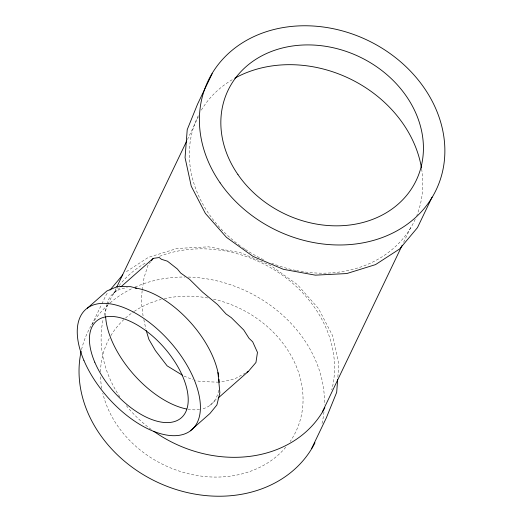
<?xml version="1.0" encoding="UTF-8"?>
<svg xmlns="http://www.w3.org/2000/svg" width="522" height="522" viewBox="0 0 522 522"><rect width="100%" height="100%" fill="white"/><g stroke="black" fill="none" stroke-linecap="round" stroke-linejoin="round"><path stroke-width="0.39" stroke-dasharray="2.61 1.96" d="M337.851 377.152L338.837 364.349L332.644 335.79L318.531 308.606L297.455 284.666L270.846 265.594L240.531 252.694L208.565 246.847L177.141 248.446L148.385 257.379L125.606 272.171M142.147 290.578L141.273 301.409L143.139 316.489M142.258 289.808L144.092 277.463L148.065 265.163L150.421 262.07M91.807 324.86L101.549 304.528M101.901 303.804L106.423 294.362L108.459 291.928M113.261 294.343L116.073 288.477M187.431 139.544L198.327 116.797M403.604 242.325L410.638 227.657M114.84 292.209L119.721 287.909M209.903 405.313L217.217 398.867M245.503 372.995L235.011 378.718L228.871 380.427L219.521 382.045M218.738 382.182L200.683 381.556L195.665 380.564M184.057 376.081L192.775 379.683M143.824 319.614L145.879 328.99M218.646 390.319A74.026 38.511 48.6 0 1 201.942 409.046M199.587 409.509A74.026 38.511 48.6 0 1 188.018 409.261M105.581 315.869A74.026 38.511 48.6 0 1 106.599 304.894M106.795 304.15A74.026 38.511 48.6 0 1 127.309 287.766M151.269 429.489A120.204 100.231 25.6 0 1 125.946 405.163M119.864 396.87A120.204 100.231 25.6 0 1 103.323 318.609M104.1 315.523A120.204 100.231 25.6 0 1 107.734 304.926M108.047 304.189A120.204 100.231 25.6 0 1 118.507 286.35M119.003 285.71A120.204 100.231 25.6 0 1 145.821 262.781M159.582 256.302A120.204 100.231 25.6 0 1 286.956 278.604A120.204 100.231 25.6 0 1 331.77 389.862M213.511 299.139A104.309 86.978 25.6 0 1 290.115 441.547M285.782 447.217A104.309 86.978 25.6 0 1 182.746 472.195A104.309 86.978 25.6 0 1 102.795 393.262M101.797 388.505A104.309 86.978 25.6 0 1 100.472 374.998M100.492 371.755A104.309 86.978 25.6 0 1 109.659 337.747M110.866 335.646A104.309 86.978 25.6 0 1 124.947 318.57M125.534 318.042A104.309 86.978 25.6 0 1 133.573 311.804M134.232 311.36A104.309 86.978 25.6 0 1 161.154 299.458M164.319 298.688A104.309 86.978 25.6 0 1 207.887 297.99M81.556 349.577A126.383 105.385 25.6 0 1 109.522 303.419M110.109 302.91A126.383 105.385 25.6 0 1 132.223 288.451M135.133 287.1A126.383 105.385 25.6 0 1 184.971 277.012M188.246 277.065A126.383 105.385 25.6 0 1 324.462 404.589M323.986 411.865A126.383 105.385 25.6 0 1 321.572 425.234M415.205 219.279A120.204 100.231 25.6 0 1 296.594 270.605M295.791 270.442A120.204 100.231 25.6 0 1 271.74 263.251M263.577 259.708A120.204 100.231 25.6 0 1 245.431 249.49M244.759 249.04A120.204 100.231 25.6 0 1 240.799 246.286M240.153 245.81A120.204 100.231 25.6 0 1 198.301 115.688M201.355 110.116A120.204 100.231 25.6 0 1 232.636 79.448M421.639 168.971A120.204 100.231 25.6 0 1 416.771 215.593"/><path stroke-width="0.78" d="M337.662 379.553L336.677 392.355L326.322 417.887L311.712 448.378M212.186 73.622L197.57 104.113L187.222 129.645L185.062 157.651L191.248 186.21L205.361 213.394L226.444 237.334L253.046 256.406L283.368 269.306L315.327 275.153L346.758 273.554L375.507 264.621L399.63 248.961L417.476 227.638L432.086 197.14M116.778 287.009L186.726 141.005M322.407 411.806L402.201 245.262M151.36 260.837L153.24 258.364L159.249 257.535L161.448 259.303L167.451 261.183L177.363 268.987L180.677 273.032L189.558 279.309L202.503 292.072L217.485 304.496L226.019 313.931L231.305 317.65L243.741 329.995L249.04 338.321L252.687 341.819L257.457 352.37L255.956 362.483L248.302 371.468L218.437 397.79M109.992 290.101L122.735 274.872M87.311 308.241L106.938 290.943L117.398 286.565L130.65 286.669L136.731 288.261M120.934 286.832L153.24 258.364M190.328 430.794L209.955 413.496L216.904 404.948L219.866 392.805L217.928 372.454M246.906 372.232L248.302 371.468M182.654 375.37L167.144 365.87L155.406 350.595L148.887 339.378L146.225 330.556M186.543 408.987A74.026 38.511 48.6 0 1 105.62 316.671M135.094 288.013A74.026 38.511 48.6 0 1 218.711 376.721M218.999 379.22A74.026 38.511 48.6 0 1 219.194 382.443M324.867 407.734A120.204 100.231 25.6 0 1 153.879 431.368M314.968 442.78A126.383 105.385 25.6 0 1 166.381 486.08A126.383 105.385 25.6 0 1 81.197 351.136M234.769 78.228A120.204 100.231 25.6 0 1 421.515 168.188M94.776 362.209A64.33 33.467 48.6 0 0 180.201 418.709A64.33 33.467 48.6 0 0 141.488 327.627A64.33 33.467 48.6 0 0 94.776 362.209M237.967 174.616A104.309 86.978 25.6 0 0 413.026 186.354A104.309 86.978 25.6 0 0 315.412 45.166A104.309 86.978 25.6 0 0 237.967 174.616M220.101 182.844A126.383 105.385 25.6 0 0 432.223 197.212A126.383 105.385 25.6 0 0 314.087 26.08A126.383 105.385 25.6 0 0 220.101 182.844M83.892 360.369A80.205 41.727 48.6 0 0 190.393 430.865A80.205 41.727 48.6 0 0 142.186 317.317A80.205 41.727 48.6 0 0 83.892 360.369"/></g></svg>
